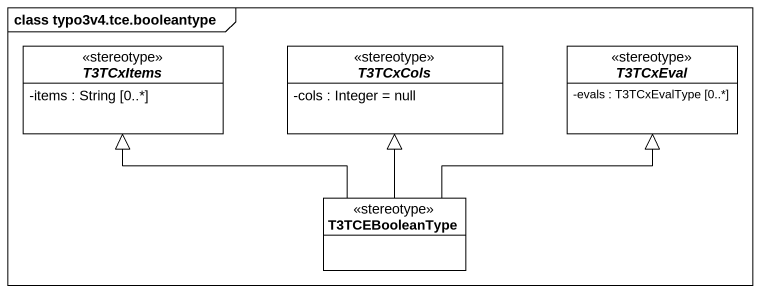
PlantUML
@startuml
mainframe class typo3v4.tce.booleantype
hide circle
hide empty members
skinparam classAttributeIconSize 0
abstract class T3TCxItems <<stereotype>> {
  -items : String [0..*]
}
abstract class T3TCxCols <<stereotype>> {
  -cols : Integer = null
}
abstract class T3TCxEval <<stereotype>> {
  -evals : T3TCxEvalType [0..*]
}
class T3TCEBooleanType <<stereotype>>
T3TCEBooleanType -left-|> T3TCxItems
T3TCEBooleanType -up-|> T3TCxCols
T3TCEBooleanType -right-|> T3TCxEval
@enduml
